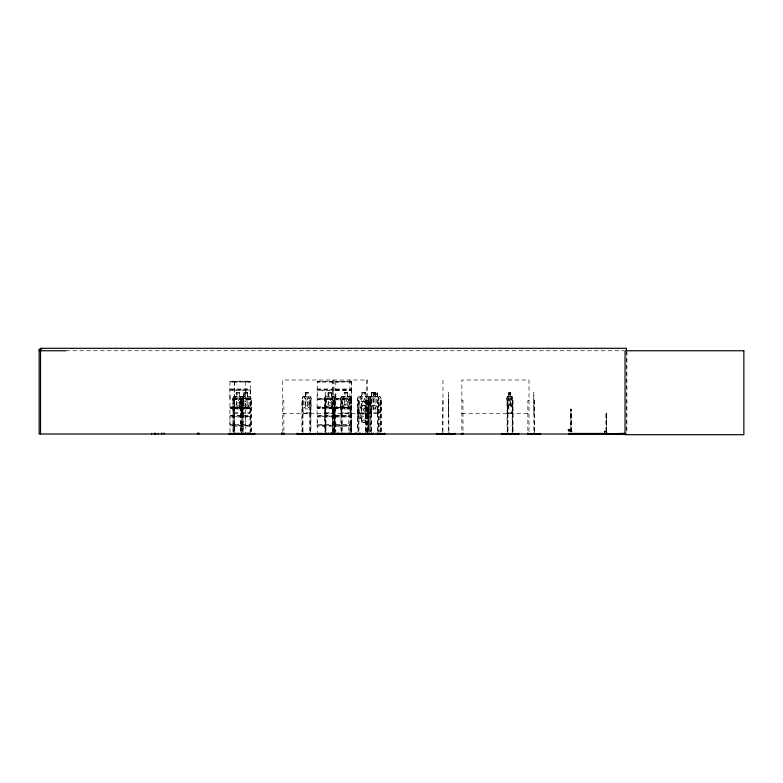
<?xml version="1.0" encoding="UTF-8"?>
<svg xmlns="http://www.w3.org/2000/svg" width="783" height="783" viewBox="0 0 783 783"><rect width="100%" height="100%" fill="white"/><g stroke="black" fill="none" stroke-linecap="round" stroke-linejoin="round"><path stroke-width="0.59" stroke-dasharray="3.92 2.94" d="M230.016 420.814L229.908 425.159L250.384 425.443L229.889 425.678L230.016 433.449M230.016 394.397L229.859 398.831L250.345 398.831L250.286 433.997M234.518 433.449L234.352 389.885M234.518 398.253L234.499 390.541M245.686 420.814L245.725 398.488M245.686 394.397L245.842 389.601M250.188 420.814L250.345 415.969L229.869 415.93L230.006 399.712M250.188 394.397L250.345 389.601M317.252 420.814L317.144 425.159L333.069 425.198L332.932 433.449M317.252 394.397L317.095 398.831L333.108 398.987M332.932 420.814L332.961 389.171M332.932 394.397L332.932 390.502L317.232 390.541L317.232 398.253L332.941 398.253L333.069 398.792M335.79 433.449L335.79 420.814M335.79 398.253L335.79 394.397M335.662 415.939L351.655 416.174L351.616 425.649L335.662 425.678M568.712 430.082L568.722 429.603M569.417 430.464L569.114 429.603M570.934 431.227L570.915 409.029L571.15 431.227M571.199 431.227L571.179 409.029M606.013 431.345L604.036 431.394L605.846 431.678L605.846 431.002L605.758 431.609L604.858 431.521L605.611 431.208M604.956 431.57L605.249 431.208M605.885 431.374L605.778 431.345M606.111 413.091L606.13 432.715L606.111 413.091L606.316 419.942M606.306 432.715L606.277 417.515M570.592 430.415L570.523 429.642L570.592 430.493M606.277 414.491L606.287 413.091M570.787 430.053C563.271 429.231 571.884 431.492 570.592 429.603M569.124 430.033L569.065 429.603M570.543 429.603L570.376 430.288M604.965 431.198L605.181 431.56M570.601 429.798L570.327 430.053M569.055 429.798C569.721 430.298 569.515 430.19 569.975 430.053M568.712 429.926L568.712 430.092M229.987 381.243L250.335 381.262L229.948 381.213L229.82 389.768L229.996 398.253L250.208 398.253L250.208 390.541L229.996 390.541M234.489 381.556L234.362 389.601M234.518 424.709L234.499 416.957M332.961 381.556L317.193 381.213L317.252 390.502M333.108 399.076L317.115 399.281L317.095 415.969L333.049 415.939M317.252 399.81L333.02 399.408M332.932 426.167L317.232 426.216L317.252 433.449M351.636 399.115L351.479 390.541L335.75 390.365L335.77 424.758M335.79 424.709L351.479 424.66M351.459 433.449L351.587 425.727M317.232 416.957L332.941 416.957L332.932 424.67L317.252 424.709L317.076 416.008M335.799 381.233L335.77 390.355M245.735 407.258L245.715 407.963M569.505 430.053L569.261 430.484M569.711 429.661L570.102 430.484M570.063 430.386L570.22 429.71M569.701 430.474L569.75 429.808M229.85 398.909L229.977 399.536M229.987 407.963L250.384 407.414L229.987 407.248L250.257 407.953M351.518 381.517L351.606 390.012L335.682 390.1M511.906 412.964L512.474 408.971L511.935 396.433M511.955 413.101L512.532 408.99M512.659 408.99L512.082 413.101L507.57 413.101L506.924 397.891L507.687 413.101M250.208 399.624L230.016 399.81M317.105 425.238L317.252 426.216M310.019 413.101L311.027 408.971L311.115 397.891L310.088 396.433L308.101 396.433M351.254 431.599L351.195 397.911L351.117 408.99L349.972 412.964L342.005 412.964M350.05 413.101L351.117 408.99M229.859 415.969L229.996 424.66L250.208 424.66L250.296 425.159M249.718 412.964L250.785 408.971L250.785 397.97L249.777 396.433L247.35 396.433L247.418 392.303L243.787 392.303L243.787 396.433L239.618 396.433M233.96 413.101L249.875 413.101L250.863 408.971M249.875 413.101L250.981 408.99L250.981 397.911L249.846 396.433M379.775 413.101L380.851 408.971L380.969 397.911L379.824 396.433L375.223 396.599M241.741 412.964L242.857 408.971M241.82 413.101L243.043 408.99L243.043 397.891L241.781 396.433M333.558 412.964L334.674 408.971M333.636 413.101L334.86 408.99L333.715 413.101L325.777 413.101L324.739 408.99L325.943 412.964M377.426 412.964L378.62 408.971M377.514 413.101L378.796 409.157L378.806 397.891L377.475 396.433M237.993 407.219L237.993 407.581M357.782 405.633L359.094 401.64L367.736 401.64M367.697 413.101L368.92 408.971M369.047 408.99L367.756 413.101L358.888 413.101L357.782 408.99M250.335 425.688L250.188 426.216L229.996 426.216M229.84 389.601L250.315 389.533L250.257 381.213M317.076 389.601L333.069 389.523M351.547 416.546L335.662 416.419M250.276 399.359L229.869 399.232M333.029 416.507L317.144 416.458M335.682 425.159L351.606 425.198M351.587 390.003L351.459 398.253L335.77 398.253M351.616 399.242L351.606 415.93M335.77 407.542L351.498 407.248L335.604 407.463L351.528 407.953M250.335 390.012L229.938 390.13M333.049 425.678L317.086 425.56M250.296 416.458L229.938 416.546M333.029 390.051L317.144 390.051M335.682 398.753L351.587 398.743M351.567 399.31L335.613 399.115M506.993 397.95L507.59 396.433L508.921 396.433M507.707 396.433L507.11 397.95L507.11 431.599M243.699 382.016L245.079 382.016M248.201 382.016L249.581 382.016M243.699 408.423L245.079 408.423M248.201 408.423L249.581 408.423M330.935 382.016L332.315 382.016M330.935 408.423L332.315 408.423M349.472 382.016L350.853 382.016M349.472 408.423L350.853 408.423M333 405.663L331.326 408.971L328.204 408.971L326.531 405.663L326.531 397.95L328.204 396.57L328.165 392.303L331.512 392.303L331.434 396.433L333.685 396.433L334.86 397.891L334.997 431.58L335.007 400.416L333.832 400.416L333.832 431.599M375.047 408.971L376.829 405.663L376.829 397.95L375.047 396.57M378.992 405.663L377.2 408.971L371.7 408.971L369.919 405.663L369.919 397.95L371.7 396.57M366.982 408.941L365.103 405.633L365.103 397.95L361.609 397.95L361.609 405.663L359.72 408.941L359.72 416.654L361.599 418.034L361.599 422.164M365.162 392.44L361.609 392.44L361.609 396.57L359.73 397.95L359.73 405.663L361.609 408.971L361.599 416.654L365.103 416.654L365.103 408.941L366.982 405.663M230.75 382.016L233.187 382.016M235.252 382.016L237.689 382.016M230.75 408.423L233.187 408.423M235.252 408.423L237.689 408.423M317.986 382.016L320.423 382.016M317.986 408.423L320.423 408.423M336.524 382.016L338.961 382.016M336.524 408.423L338.961 408.423M302.355 397.97L303.285 396.433M232.942 431.599L232.923 397.911L234.068 396.433L236.349 396.433M234.117 396.57L233.04 397.97L233.197 431.599M324.857 397.97L325.885 396.433M367.99 431.599L367.99 397.911L369.214 396.433M368.127 397.97L369.273 396.57L379.775 396.57M359.035 396.57L357.851 397.97L357.9 431.599M367.677 418.034L368.862 416.634M368.989 416.693L367.736 418.171L365.172 418.171L365.23 422.301L361.413 422.301L361.413 418.171M342.034 396.433L340.742 397.891L340.742 408.99L341.926 413.101L350.128 413.101M340.85 397.95L342.083 396.57M371.494 396.433L370.085 397.881L370.085 408.98L371.318 413.081M371.543 396.57L370.281 397.95L370.369 431.599M332.941 407.542L317.223 407.62L332.961 407.963M332.912 407.64L317.223 407.268L317.223 407.963M250.178 382.026L230.026 382.026M250.178 408.432L230.045 408.423M332.912 382.026L317.272 382.026M332.912 408.432L317.281 408.423M351.43 408.423L335.819 408.423M243.904 396.57L242.123 397.95L242.123 405.663L243.904 408.971L247.232 408.971L249.014 405.663L249.014 397.95L247.232 396.57L247.232 392.44L243.904 392.44L243.973 396.57L243.856 392.303M351.606 381.507L335.731 381.517M366.982 416.654L365.103 418.034L365.172 422.301M317.272 381.233L332.961 381.517M351.518 407.923L335.76 407.943M245.715 381.556L245.872 389.64M66.056 350.755L623.826 350.755M351.459 382.016L335.799 382.026M229.996 388.994L250.208 388.994M317.232 388.994L332.941 388.994L333.039 381.282M335.77 388.994L351.479 388.994L351.45 381.233L335.76 381.556M335.662 389.533L351.626 389.65M305.184 392.303L308.199 392.303L308.101 396.57L309.559 397.95L309.559 405.663L308.101 408.971L305.37 408.971L303.912 405.663L303.912 397.95L305.37 396.57L305.37 392.44M350.089 396.433L347.662 396.433L347.73 392.303L344.197 392.303L344.275 396.433L341.956 396.433M371.582 392.303L377.386 392.303L377.269 396.57M236.378 392.44L239.588 392.44L239.51 396.57L241.184 397.95L241.184 405.663L239.51 408.971L236.378 408.971L234.714 405.663L234.714 397.95L236.378 396.57L236.349 392.303M305.282 392.44L308.101 392.44L308.003 396.57M328.204 392.44L331.405 392.44M344.314 392.44L347.623 392.44L347.544 396.57L349.277 397.95L349.277 405.663L347.544 408.971L344.314 408.971L342.582 405.663L342.582 397.95L344.314 396.57L344.393 392.44M371.7 392.44L377.269 392.44M508.862 392.44L510.722 392.44M305.282 396.433L303.187 396.433L302.258 397.911L302.355 408.99L303.256 413.101M369.126 396.433L373.804 396.599M510.663 396.433L512.062 396.433L512.591 397.97M234.039 396.57L249.787 396.57M303.236 396.57L310.048 396.57M325.855 396.57L333.636 396.57M342.005 396.57L350.04 396.57L351.009 397.97M358.976 396.57L367.667 396.57M507.609 396.57L512.033 396.57M243.043 397.891L242.936 431.599M334.86 397.891L334.752 431.599M367.658 396.433L369.047 397.891L368.979 431.599M371.7 397.95L377.2 397.95M335.77 399.81L351.479 399.81L351.498 431.599M232.942 400.416L234.127 400.416L234.127 433.997M240.42 400.416L241.614 400.416L241.614 431.599M282.732 400.416L283.877 400.416L283.877 431.58M310.929 400.416L309.814 400.416L309.814 431.599M324.759 400.416L325.943 400.416L325.943 433.997M340.928 400.416L342.122 400.416L342.122 431.599M349.893 400.416L348.758 400.416L348.758 431.58M351.498 400.416L350.304 400.416L350.304 431.599M357.714 400.416L358.927 400.416L358.927 433.997M366.444 400.416L365.485 400.416L365.485 431.58M367.07 400.416L369.194 400.416M370.369 400.416L371.573 400.416M378.923 400.416L377.719 400.416L377.719 431.599M442.963 400.416L442.532 431.58M448.542 400.416L448.972 433.997M461.843 400.416L462.978 400.416L462.978 431.58M507.11 400.416L508.01 400.416M529.005 400.416L527.859 400.416L527.859 431.58M533.869 400.416L534.388 400.416L534.378 431.599M361.599 405.633L365.103 405.663M371.7 405.663L377.2 405.663M351.459 407.043L335.79 407.043L351.43 407.043M229.987 407.943L250.227 407.943M332.961 407.943L317.164 407.914M311.027 408.99L310.117 413.101L303.158 413.101M340.742 408.99L342.005 413.101M361.599 408.941L365.103 408.971M370.163 408.99L371.465 413.101M380.9 408.99L379.863 413.101L369.096 413.101M234.039 412.964L249.787 412.964M310.048 412.964L303.236 412.964L302.453 408.971L302.453 397.97M325.855 412.964L333.636 412.964M358.976 412.964L367.667 412.964M507.609 412.964L512.033 412.964M325.346 413.101L325.209 392.303L325.346 431.599M448.542 413.101L448.405 392.303L448.542 431.599M533.918 413.101L533.781 392.303L533.879 431.599M282.732 413.59L367.638 413.59M461.843 413.59L529.005 413.59M229.996 415.401L250.315 415.89M317.232 415.401L332.941 415.401M335.77 415.401L351.479 415.401M570.866 413.228L571.208 416.204M368.989 405.614L367.824 401.503L358.947 401.503L357.665 405.614L357.665 416.713L359.045 418.171M229.996 416.957L250.208 416.957M335.77 416.957L351.479 416.957M359.035 418.034L367.736 418.034M361.472 418.171L358.986 418.171L357.665 416.713M361.54 422.164L365.103 422.164M335.77 426.216L351.479 426.216M568.683 431.257L572.207 431.257M604.613 432.157L606.962 432.157L606.962 433.616L606.913 432.157M365.103 396.57L366.982 397.95L367.07 431.58M377.2 396.57L378.992 397.95L378.923 431.599M331.326 396.57L333 397.95M369.047 397.891L367.716 396.433L365.23 396.433L365.289 392.303L361.482 392.303L361.54 396.433L358.917 396.433L357.723 397.911L357.714 431.599M234.518 381.213L234.499 388.994M377.426 396.57L378.62 397.95L378.708 431.599M333.558 396.57L334.674 397.95L334.615 431.58M241.741 396.57L242.936 397.95M379.745 396.433L380.851 397.97M249.718 396.57L250.785 397.97M350.021 396.433L351.195 397.911M309.99 396.433L311.027 397.95M373.863 408.971L372.072 405.663L372.072 397.95L373.863 396.57L373.863 392.44M250.335 398.792L250.188 398.253M245.793 425.159L245.686 433.449M370.281 408.971L371.543 412.964M241.604 412.964L240.224 408.99L240.303 397.891L241.487 396.433L240.352 397.95L240.42 431.599M245.754 424.983L245.705 416.957M507.922 405.663L508.862 408.971L510.604 408.971L511.534 405.663L511.534 397.95L510.604 396.57L510.663 392.303M367.765 401.503L368.862 405.633M367.677 401.64L368.803 405.633M359.035 412.964L357.909 408.971L358.947 413.101M369.185 413.101L367.99 408.99L369.273 412.964L379.775 412.964L380.783 408.971L380.783 397.97M234.117 412.964L232.923 408.99L234.039 413.101M507.11 408.971L507.736 412.964M245.705 398.439L245.705 390.541M570.915 409.029L570.964 413.228M234.518 399.761L234.499 415.401M606.257 419.942L606.277 432.715M570.885 416.204L570.895 432.382M626.909 351.959L626.909 433.997M626.429 350.755L626.429 433.997M604.838 432.5L604.623 430.865L604.642 432.5M569.006 431.169L569.026 429.329L568.722 431.169M534.309 400.416L534.319 433.997M529.005 431.58L529.005 380.019L461.843 380.019L461.843 432.774M513.08 431.599L513.08 400.416L512.17 400.416L512.17 431.599M512.689 431.599L512.532 397.911L512.562 433.997M510.722 396.57L510.79 392.303L508.793 392.303L508.862 396.57L507.922 397.95L508.01 431.599M508.921 392.303L508.979 396.57M507.629 400.416L507.629 431.599M507.501 400.416L507.501 431.599M442.963 380.019L442.963 431.58M381.233 431.599L381.233 400.416L380.029 400.416L380.029 431.599M381.008 400.416L381.008 431.599M380.254 400.416L380.254 433.997M377.935 400.416L377.935 431.599M377.2 392.44L377.181 413.101M375.165 392.303L375.233 396.433M375.116 392.44L375.086 413.081M374.46 393.135L374.45 394.505M373.863 397.95L373.863 405.663M373.745 392.303L373.785 413.081M371.768 392.44L371.7 413.101M371.651 392.303L371.573 431.599M371.357 400.416L371.357 431.599M370.594 400.416L370.594 431.599M369.106 400.416L369.194 433.997M368.92 397.95L368.92 431.599M368.196 397.97L368.206 431.599M367.883 400.416L367.883 431.599M367.638 431.58L367.638 380.019L282.732 380.019L282.732 431.58M367.452 400.416L367.452 431.58M366.444 380.019L366.444 431.58M366.062 400.416L366.062 431.58M365.867 400.416L365.867 431.58M365.103 392.44L365.162 396.57M361.54 418.034L361.472 422.301M358.751 400.416L358.751 431.599M350.539 400.416L350.539 433.997M349.893 380.019L349.893 431.58M347.662 392.303L347.623 396.57M341.877 400.416L341.877 431.599M341.163 400.416L341.163 431.599M340.928 397.95L340.928 431.599M334.439 400.416L334.439 431.58M334.057 380.019L334.087 431.599M333.431 431.58L333.431 400.416L332.481 400.416L332.481 431.58M333.059 400.416L333.059 431.58M332.863 380.019L332.863 431.58M331.326 392.44L331.405 396.57M328.087 392.303L328.087 396.433L325.806 396.433L324.739 397.911L324.759 431.599M325.777 400.416L325.777 433.997M325.689 400.416L325.689 431.599M325.395 397.862L325.395 407.669M324.935 397.97L325.023 431.599M310.929 397.95L310.929 431.599M310.616 400.416L310.616 431.599M310.117 400.416L310.117 431.599M305.282 392.303L305.282 396.57M303.011 431.599L303.011 400.416L301.895 400.416L301.895 431.599M302.698 400.416L302.698 433.997M302.209 400.416L302.209 431.599M251.265 431.599L251.265 400.416L250.061 400.416L250.061 431.599M251.04 400.416L251.04 431.599M247.35 392.303L247.301 396.57M243.19 431.599L243.19 400.416L242.016 400.416L242.016 431.599M242.27 400.416L242.27 431.599M241.399 400.416L241.399 431.599M240.635 400.416L240.635 431.599M239.588 396.57L239.618 392.303L236.27 392.303L236.27 396.433M234.499 426.216L234.499 431.531M233.863 400.416L233.863 431.599M568.654 429.798L568.664 430.307L568.664 429.798M508.333 397.94L509.518 402.687L508.275 407.581L508.862 407.561L509.89 403.568L511.407 407.659L510.291 402.658L511.456 397.94L510.898 397.979L509.919 401.728L508.94 397.979L508.333 397.94M309.168 407.424L308.228 407.561L306.613 403.568C305.409 410.135 301.974 408.129 305.996 402.658C302.218 397.539 305.321 395.435 306.574 401.728C307.788 395.454 311.096 397.49 307.2 402.687L309.168 407.424M343.13 397.94L345.323 402.687C340.566 408.344 344.569 409.969 346.017 403.568C347.378 409.979 351.557 408.344 346.752 402.658C351.273 397.324 347.486 395.591 346.076 401.728L344.256 397.979L343.13 397.94M242.681 397.94L244.932 402.687C240.038 408.383 244.169 409.94 245.647 403.568C247.037 409.949 251.353 408.383 246.41 402.658C251.059 397.284 247.144 395.621 245.705 401.728L243.836 397.979L242.681 397.94M240.978 407.424L239.911 407.561L238.071 403.568C236.74 410.008 232.717 408.305 237.357 402.658C232.991 397.363 236.642 395.562 238.012 401.728C239.344 395.581 243.229 397.314 238.737 402.687L240.978 407.424M332.804 407.424L331.728 407.561L329.888 403.568C328.557 410.008 324.534 408.305 329.173 402.658C324.808 397.363 328.459 395.562 329.829 401.728C331.17 395.581 335.046 397.314 330.553 402.687L332.804 407.424M360.023 407.023L362.509 411.917C357.44 417.447 361.863 418.905 363.322 412.876C364.819 418.934 368.989 417.388 364.056 411.946C369.292 406.152 364.712 404.703 363.263 411.036L361.198 407.043L360.023 407.023M366.718 407.424L365.514 407.561L363.449 403.568C362 409.901 357.42 408.452 362.646 402.658C357.723 397.216 361.893 395.669 363.39 401.728C364.839 395.699 369.263 397.157 364.203 402.687L366.718 407.424M230.026 407.033L250.188 407.043L230.045 407.043M317.272 407.033L332.932 407.043L317.281 407.043M238.952 393.135L236.936 393.135L236.936 394.505L238.952 394.505L238.952 393.135M246.635 393.135L244.502 393.135L244.502 394.505L246.635 394.505L246.635 393.135M307.611 393.135L305.859 393.135L305.859 394.505L307.611 394.505L307.611 393.135M330.769 393.135L328.762 393.135L328.762 394.505L330.769 394.505L330.769 393.135M346.967 393.135L344.892 393.135L344.892 394.505L346.967 394.505L346.967 393.135M364.486 393.135L362.226 393.135L362.226 394.505L364.486 394.505L364.486 393.135M376.603 393.135L372.297 393.135L372.297 394.505L376.603 394.505L376.603 393.135M510.291 393.135L509.165 393.135L509.165 394.505L510.291 394.505L510.291 393.135M239.51 397.95L236.378 397.95L236.378 405.663L239.51 405.663L239.51 397.95M247.232 397.95L243.904 397.95L243.904 405.663L247.232 405.663L247.232 397.95M308.101 397.95L305.37 397.95L305.37 405.663L308.101 405.663L308.101 397.95M331.326 397.95L328.204 397.95L328.204 405.663L331.326 405.663L331.326 397.95M347.544 397.95L344.314 397.95L344.314 405.663L347.544 405.663L347.544 397.95M510.604 397.95L508.862 397.95L508.862 405.663L510.604 405.663L510.604 397.95M364.477 420.099L362.226 420.099L362.226 421.469L364.477 421.469L364.477 420.099"/><path stroke-width="1.17" d="M602.851 433.439L602.851 433.997L602.851 433.439L568.654 433.439L568.644 433.968L602.832 433.997L602.753 433.439M568.664 433.694L602.851 433.665M501.316 433.997L518.865 433.929M501.58 433.89L501.629 433.302M339.597 433.89L339.656 433.302M297.011 433.997L315.794 433.929M228.753 433.909L255.013 433.909M328.39 433.89L328.41 433.361M367.11 433.821L367.012 433.126M354.953 433.89L355.061 433.302M360.16 433.909L360.239 433.361M281.88 433.929L282.389 433.909M461.05 433.968L461.5 433.909M512.571 433.909L512.503 433.126M327.088 433.909L327.128 433.361L327.177 433.997M297.383 433.909L297.442 433.361M337.356 433.909L337.424 433.361M364.721 433.909L364.79 433.361L364.868 433.997M370.946 433.909L371.025 433.361L371.093 433.997M41.597 349.179L39.15 349.179L39.15 433.997L625.206 433.997M39.15 350.755L66.007 350.755M230.016 433.449L250.188 433.449M317.252 433.449L332.932 433.449M335.79 433.449L351.459 433.449M229.987 433.674L250.227 433.655M317.223 433.655L332.961 433.674M335.76 433.655L351.498 433.674M604.584 433.772L625.01 433.772M317.232 433.948L360.239 433.821M385.021 433.968L375.967 433.909M625.01 433.939L604.584 433.948L625.03 433.322M371.915 433.909L371.749 433.302M367.08 433.909L367.188 433.302M366.601 433.89L366.503 433.302M384.57 433.909L384.492 433.361M378.199 433.909L378.13 433.361M355.462 433.909L355.423 432.95M348.582 433.909L348.621 433.126M348.19 433.909L348.122 433.361L348.053 433.997M331.816 433.909L331.855 433.302M246.997 433.909L246.929 433.361L246.86 433.997M306.535 433.909L306.476 433.361L306.407 433.997M373.677 433.909L360.973 433.909L360.885 433.302M518.61 433.89L518.561 433.302M507.619 433.909L507.687 433.126M507.384 433.89L507.325 433.302M527.879 433.909L527.879 433.302M626.429 350.755L626.429 348.298L40.53 348.298L40.53 433.997M540.466 433.302L540.476 433.997L527.791 433.968L527.732 433.126M534.378 433.126L534.378 433.997M534.319 433.126L534.319 433.997M533.879 433.126L533.947 433.997M512.865 433.302L512.865 433.997M512.111 433.126L512.111 433.997M508.079 433.126L508.079 433.997M463.115 433.126L463.115 433.997M455.05 433.302L455.05 433.997L436.434 433.968L436.444 433.302M449.041 433.302L449.031 433.997L448.972 433.126M448.542 433.126L448.542 433.997M442.953 433.126L442.963 433.997M442.512 433.126L442.532 433.997L442.464 433.302M384.414 433.302L384.414 433.997M382.045 433.302L382.045 433.997M380.137 433.126L380.137 433.997M379.912 433.126L379.912 433.997M378.052 433.302L378.052 433.997M377.817 433.126L377.817 433.997M377.602 433.126L377.602 433.997M375.811 433.302L375.811 433.997M373.55 433.302L373.55 433.997M373.364 433.302L373.364 433.997M371.69 433.126L371.69 433.997M371.465 433.126L371.465 433.997M369.312 433.126L369.312 433.997M369.096 433.126L369.096 433.997M367.951 433.126L367.951 433.997M367.765 433.126L367.765 433.997M367.384 433.126L367.384 433.997M365.798 433.126L365.798 433.997M365.426 433.126L365.426 433.997M362.421 433.302L362.421 433.997M360.317 433.302L360.317 433.997M359.054 433.126L359.054 433.997M358.868 433.126L358.868 433.997M356.647 432.95L356.647 433.997M350.432 433.126L350.432 433.997M350.197 433.126L350.197 433.997M344.373 433.302L344.373 433.997M342.23 433.126L342.23 433.997M341.995 433.126L341.995 433.997M338.677 433.302L338.677 433.997M338.041 433.302L338.041 433.997M337.502 433.302L337.502 433.997M335.065 433.126L335.065 433.997M334.684 433.126L334.684 433.997M334.116 432.95L334.116 433.997M333.979 433.126L333.979 433.997M333.724 433.126L333.724 433.997M333.499 433.126L333.499 433.997M333.127 433.126L333.127 433.997M333.01 432.95L333.01 433.997M331.669 432.95L331.669 433.997M331.297 433.302L331.297 433.997M331.199 432.95L331.199 433.997M328.713 433.302L328.713 433.997M328.478 433.302L328.478 433.997M326.051 433.126L326.051 433.997M325.787 433.126L325.777 433.997M325.346 433.126L325.346 433.997M321.099 433.302L321.099 433.997M319.268 433.302L319.268 433.997M315.314 433.302L315.314 433.997M310.029 433.126L310.029 433.997M309.716 433.126L309.716 433.997M303.099 433.126L303.099 433.997M302.796 433.126L302.796 433.997M297.511 433.302L297.511 433.997M284.063 432.95L284.004 433.997M282.252 432.95L282.252 433.997M281.616 432.95L281.616 433.997M254.465 433.302L254.465 433.997M250.168 433.126L250.168 433.997M249.953 433.126L249.953 433.997M248.074 433.302L248.074 433.997M248.035 432.95L248.035 433.997M245.588 432.95L245.588 433.997M243.611 433.302L243.611 433.997M242.162 433.126L242.162 433.997M241.908 433.126L241.908 433.997M241.732 433.126L241.732 433.997M241.507 433.126L241.507 433.997M239.481 433.302L239.481 433.997M237.22 433.302L237.22 433.997M234.225 433.126L234.225 433.997M233.97 433.126L233.97 433.997M229.272 433.302L229.272 433.997M198.892 432.95L198.892 433.997M197.668 432.95L197.668 433.997M164.087 432.95L164.087 433.997M161.641 432.95L161.641 433.997M158.381 433.302L158.381 433.997M155.768 433.302L155.768 433.997M155.103 433.302L155.103 433.997M155.063 433.302L155.063 433.997M154.398 433.302L154.398 433.997M151.736 433.302L151.736 433.997M236.632 433.929L236.593 433.361L236.672 433.909M743.85 350.755L625.049 350.755L625.049 434.702L743.85 434.702L743.85 350.755M529.171 433.997L529.171 433.302L529.093 433.997M461.755 433.997L461.755 433.302L461.676 433.997M350.07 433.997L350.07 433.302L349.981 433.997M282.643 433.997L282.643 433.302L282.565 433.997"/></g></svg>
